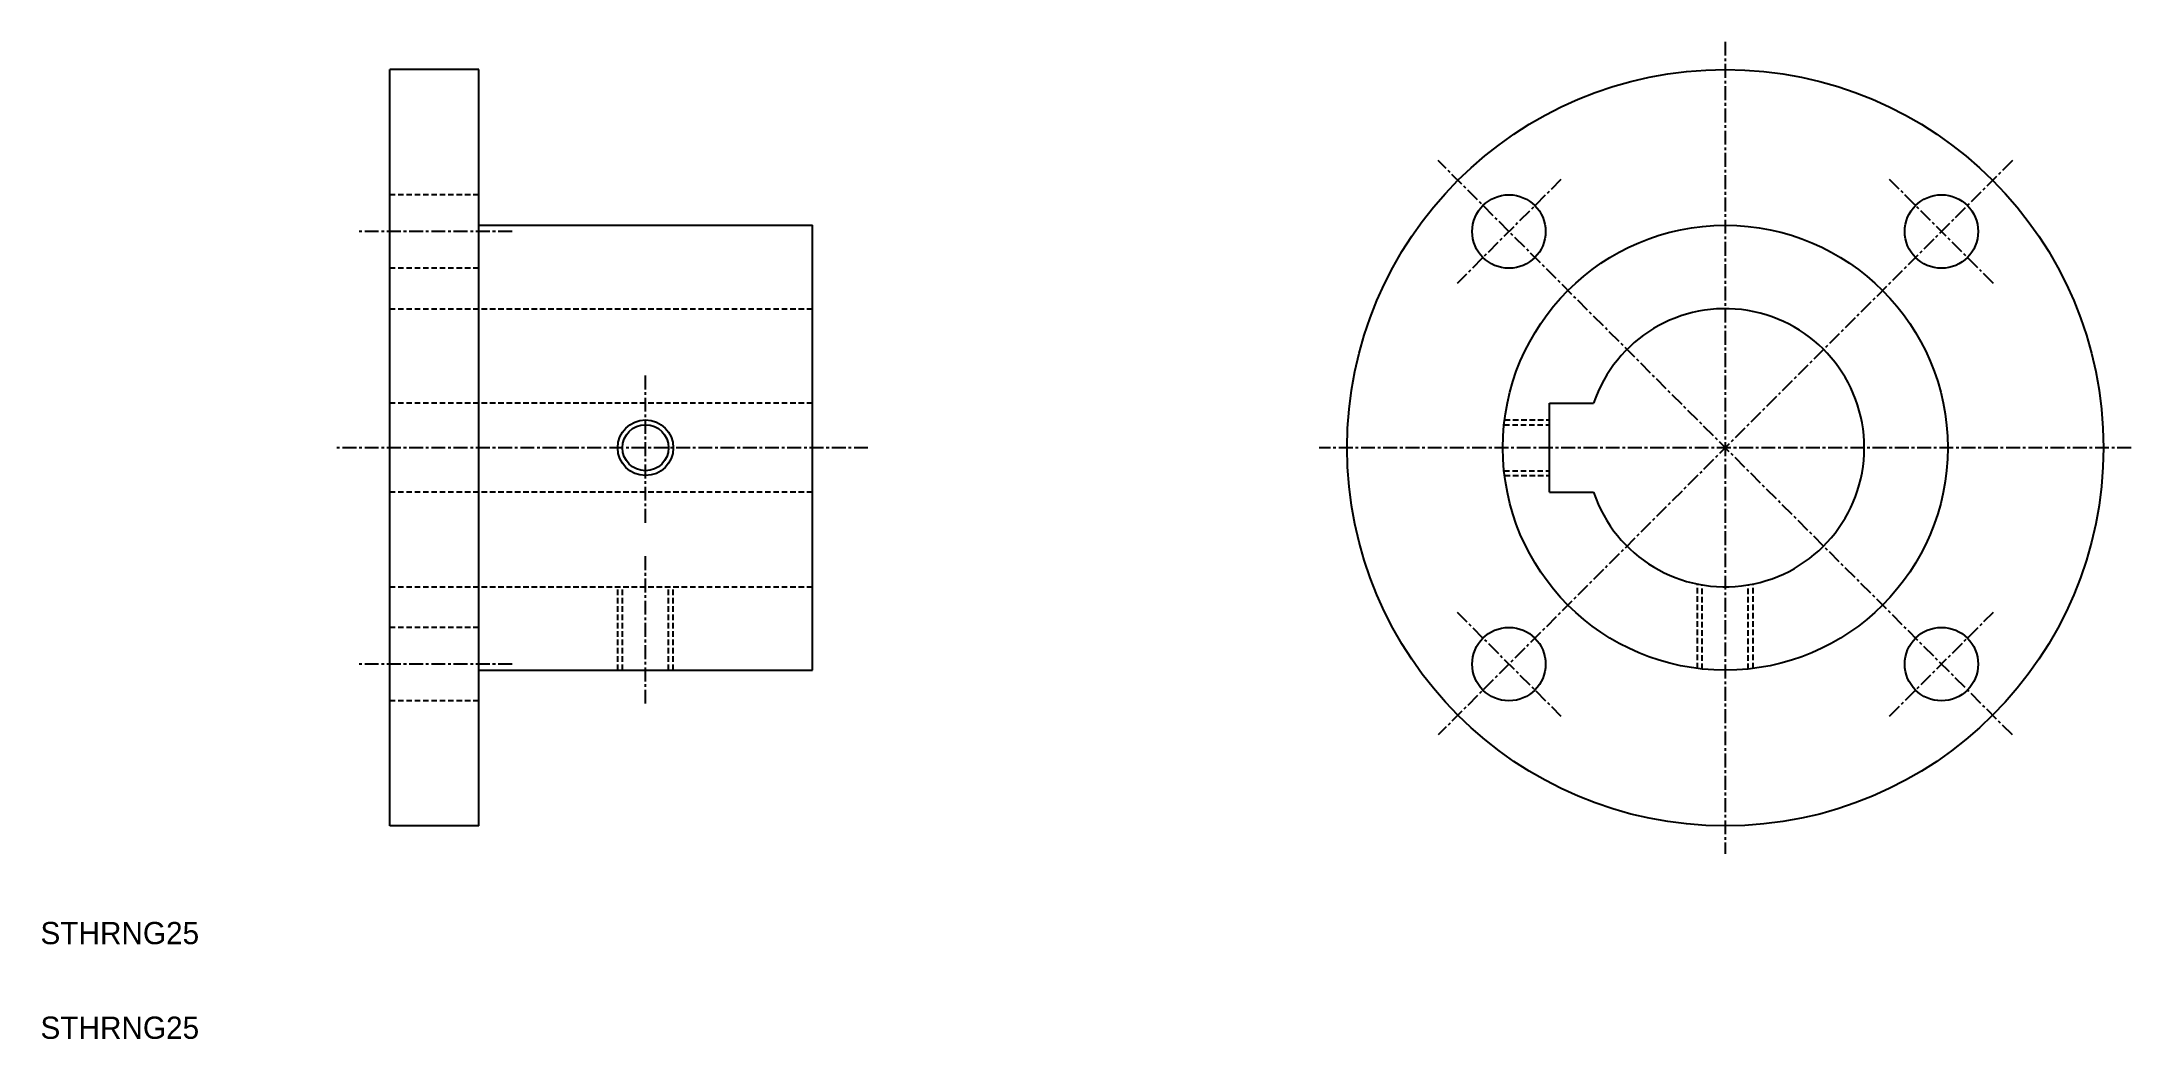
# Model space of a CAD drawing. Extents: x 39 to 227, y 43 to 133.
import ezdxf

# ---------------------------------------------------------------- set-up
doc = ezdxf.new("R2010")
doc.units = 0
doc.linetypes.add('CENTER', pattern=[2, 1.25, -0.25, 0.25, -0.25])
doc.linetypes.add('DASHED', pattern=[0.75, 0.5, -0.25])
doc.layers.get('0').update_dxf_attribs({"linetype": 'CONTINUOUS'})
doc.layers.add('CENTER', color=1, linetype='CENTER')

msp = doc.modelspace()

# ---------------------------------------------------------------- linework, layer by layer
at = {"color": 7, "linetype": 'CONTINUOUS'}
for p, q in [((70.58, 62.08), (70.58, 130.08)), ((78.58, 130.08), (70.58, 130.08)), ((78.58, 62.08), (78.58, 130.08)), ((78.58, 116.08), (108.58, 116.08)), ((108.58, 76.08), (108.58, 116.08)), ((174.86, 92.08), (174.86, 100.08)), ((174.86, 100.08), (178.82, 100.08)), ((174.86, 92.08), (178.82, 92.08)), ((78.58, 76.08), (108.58, 76.08)), ((78.58, 62.08), (70.58, 62.08))]:
    msp.add_line(p, q, dxfattribs=at)
at = {"color": 3, "linetype": 'DASHED'}
for p, q in [((78.58, 118.82), (70.58, 118.82)), ((78.58, 112.22), (70.58, 112.22)), ((70.58, 108.58), (108.58, 108.58)), ((108.58, 100.08), (70.58, 100.08)), ((170.77, 98.14), (174.86, 98.14)), ((170.82, 98.58), (174.86, 98.58)), ((170.77, 94.01), (174.86, 94.01)), ((108.58, 92.08), (70.58, 92.08)), ((170.82, 93.58), (174.86, 93.58)), ((70.58, 83.58), (108.58, 83.58)), ((91.08, 76.08), (91.08, 83.58)), ((91.51, 76.08), (91.51, 83.58)), ((95.65, 76.08), (95.65, 83.58)), ((96.08, 76.08), (96.08, 83.58)), ((188.16, 76.23), (188.16, 83.83)), ((188.59, 76.18), (188.59, 83.75)), ((192.73, 76.18), (192.73, 83.75)), ((193.16, 76.23), (193.16, 83.83)), ((78.58, 79.93), (70.58, 79.93)), ((78.58, 73.33), (70.58, 73.33))]:
    msp.add_line(p, q, dxfattribs=at)
at = {"color": 7, "linetype": 'CONTINUOUS'}
for centre, radius in [((190.66, 96.08), 34), ((171.21, 115.52), 3.3), ((210.1, 115.52), 3.3), ((190.66, 96.08), 20), ((93.58, 96.08), 2.07), ((171.21, 76.63), 3.3), ((210.1, 76.63), 3.3)]:
    msp.add_circle(centre, radius, dxfattribs=at)
at = {"color": 3, "linetype": 'CONTINUOUS'}
msp.add_circle((93.58, 96.08), 2.5, dxfattribs=at)
at = {"color": 7, "linetype": 'CONTINUOUS'}
msp.add_arc((190.66, 96.08), 12.5, 198.6629, 161.3371, dxfattribs=at)
at = {"layer": 'CENTER', "color": 1, "linetype": 'CENTER'}
for p, q in [((190.66, 132.58), (190.66, 59.58)), ((216.47, 121.89), (164.85, 70.27)), ((216.47, 70.27), (164.85, 121.89)), ((175.88, 120.19), (166.55, 110.85)), ((214.77, 110.85), (205.44, 120.19)), ((81.58, 115.52), (67.58, 115.52)), ((93.58, 89.33), (93.58, 102.83)), ((113.58, 96.08), (65.58, 96.08)), ((227.16, 96.08), (154.16, 96.08)), ((93.58, 73.08), (93.58, 86.58)), ((166.55, 81.3), (175.88, 71.96)), ((205.44, 71.96), (214.77, 81.3)), ((81.58, 76.63), (67.58, 76.63))]:
    msp.add_line(p, q, dxfattribs=at)

# ---------------------------------------------------------------- texts
at = {"color": 7, "linetype": 'CONTINUOUS'}
for p in [(39.18, 51.45), (39.18, 42.94)]:
    msp.add_text('STHRNG25', height=2, dxfattribs=at).set_placement(p)

doc.saveas('drawing.dxf')
